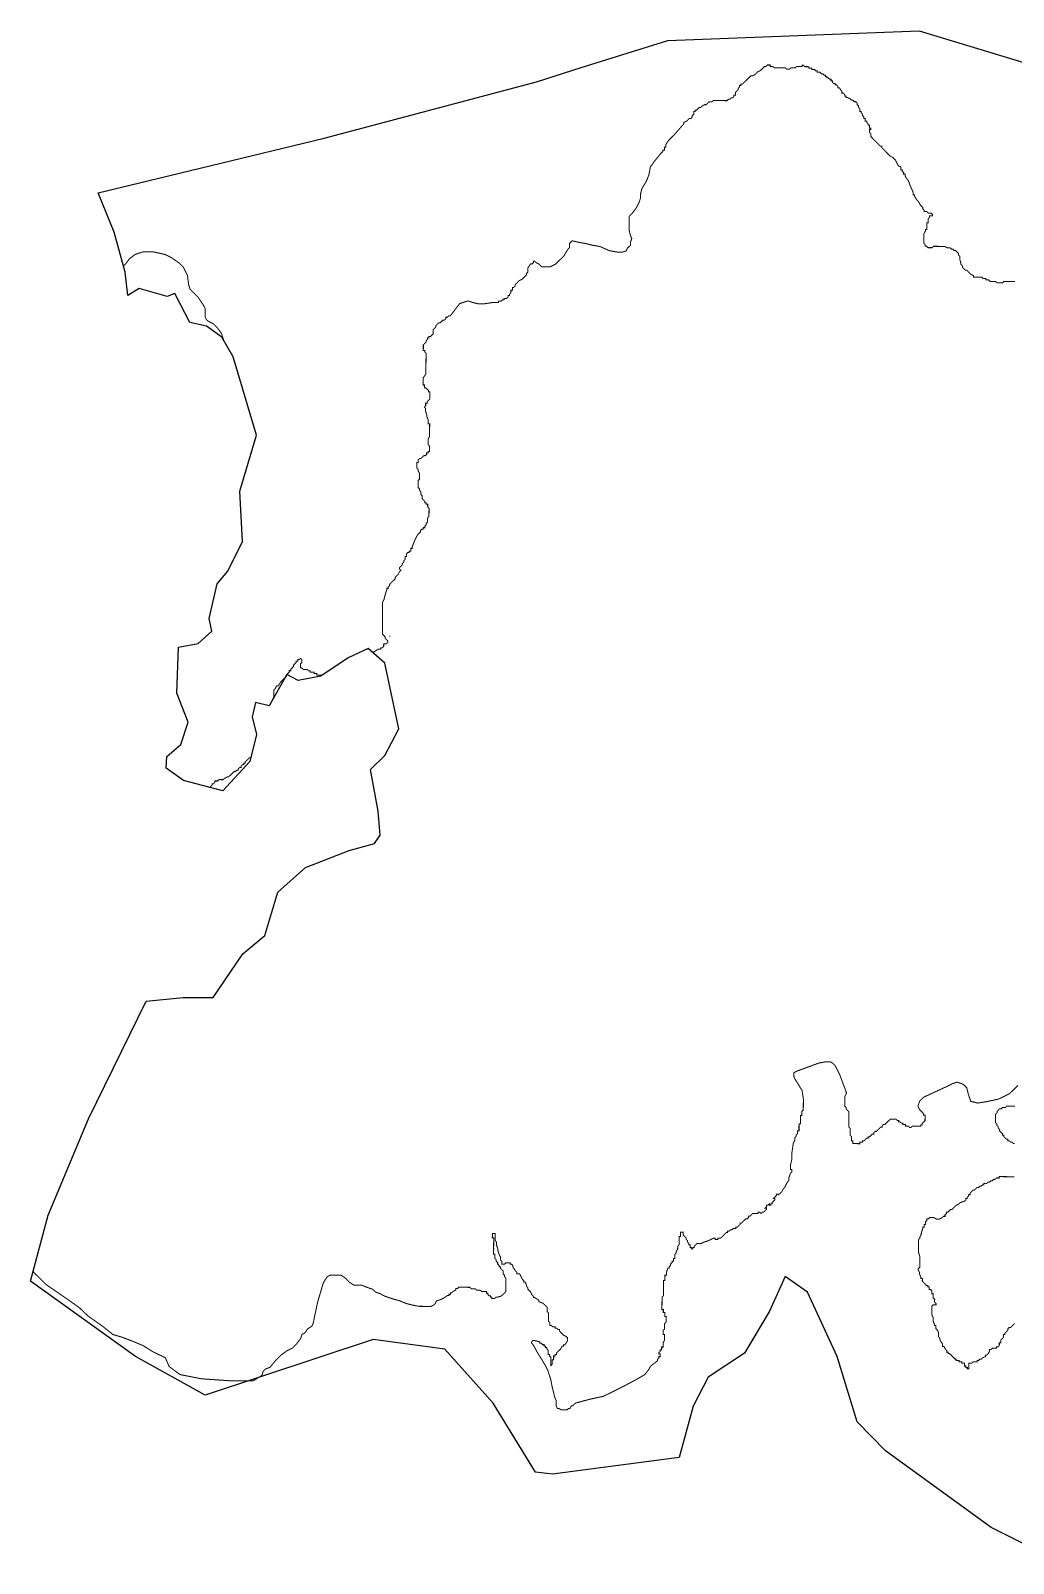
# Model space of a CAD drawing. Header units: metres. Extents: x 325786 to 333768, y 1808927 to 1815015.
# Drawn here: x 325786 to 328656, y 1808927 to 1813401 of the extents above; entities that cross this region are included whole.
import ezdxf

# ---------------------------------------------------------------- set-up
doc = ezdxf.new("R2010")
doc.units = ezdxf.units.M
doc.layers.add('HAZARDS LINE', color=1, linetype='Continuous')
doc.layers.add('village', color=3, linetype='Continuous')

msp = doc.modelspace()

# ---------------------------------------------------------------- linework, layer by layer
at = {"layer": 'HAZARDS LINE', "lineweight": 18, "const_width": 3}
for points in [[(328660.3, 1812668.7), (328656.2, 1812668.8), (328652.2, 1812668.8), (328648.2, 1812668.8), (328644.1, 1812668.9), (328640.1, 1812668.9), (328636, 1812668.9), (328632, 1812668.9), (328627.9, 1812669), (328623.9, 1812665), (328619.8, 1812665), (328615.8, 1812665), (328611.7, 1812665.1), (328607.7, 1812665.1), (328603.7, 1812669.2), (328599.7, 1812669.2), (328595.6, 1812669.2), (328591.6, 1812669.3), (328587.5, 1812669.3), (328583.5, 1812673.4), (328579.5, 1812673.4), (328575.4, 1812673.4), (328575.5, 1812677.5), (328571.4, 1812677.5), (328567.4, 1812677.5), (328563.4, 1812681.6), (328559.3, 1812681.6), (328555.3, 1812681.7), (328551.2, 1812681.7), (328547.2, 1812681.7), (328543.2, 1812681.8), (328539.1, 1812681.8), (328539.1, 1812685.8), (328531.1, 1812689.9), (328527.1, 1812694), (328519.1, 1812702.2), (328515, 1812702.2), (328511, 1812706.3), (328507, 1812710.3), (328507, 1812714.4), (328503, 1812718.5), (328499.1, 1812734.7), (328499.2, 1812742.8), (328495.1, 1812746.8), (328495.2, 1812750.9), (328491.2, 1812754.9), (328487.1, 1812759), (328483.1, 1812759.1), (328479.1, 1812763.1), (328475.1, 1812763.2), (328471, 1812767.2), (328463, 1812767.3), (328454.9, 1812771.4), (328450.9, 1812771.4), (328442.8, 1812771.5), (328438.7, 1812771.5), (328430.6, 1812771.6), (328426.6, 1812771.6), (328422.6, 1812771.6), (328418.5, 1812767.6), (328414.4, 1812767.7), (328410.4, 1812767.7), (328406.4, 1812767.7), (328402.4, 1812771.8), (328398.3, 1812771.8), (328398.3, 1812775.9), (328394.3, 1812780), (328394.4, 1812784), (328394.4, 1812788), (328394.4, 1812792.1), (328394.5, 1812796.1), (328394.5, 1812800.2), (328394.5, 1812804.2), (328394.5, 1812808.3), (328398.7, 1812816.3), (328398.7, 1812820.4), (328402.7, 1812820.3), (328402.8, 1812824.4), (328402.8, 1812828.4), (328402.8, 1812832.4), (328402.9, 1812836.5), (328402.9, 1812840.5), (328406.9, 1812840.5), (328407, 1812844.5), (328407, 1812848.6), (328407, 1812852.6), (328411.1, 1812856.6), (328411.1, 1812860.7), (328415.2, 1812860.7), (328419.2, 1812860.6), (328419.2, 1812864.7), (328415.2, 1812868.7), (328411.2, 1812868.8), (328407.1, 1812868.8), (328403.1, 1812872.9), (328399.1, 1812872.9), (328395, 1812872.9), (328395.1, 1812877), (328391.1, 1812881.1), (328391.1, 1812885.1), (328387.1, 1812889.2), (328383.1, 1812893.3), (328379.1, 1812901.4), (328375.1, 1812905.4), (328367.1, 1812917.6), (328367.1, 1812921.7), (328363.1, 1812921.7), (328363.1, 1812925.8), (328363.1, 1812929.8), (328359.2, 1812937.9), (328355.2, 1812946), (328351.2, 1812958.2), (328347.3, 1812966.3), (328343.2, 1812970.4), (328339.3, 1812978.5), (328339.3, 1812982.5), (328335.3, 1812982.6), (328335.3, 1812986.6), (328331.3, 1812990.7), (328331.3, 1812994.7), (328327.3, 1812994.8), (328327.3, 1813002.9), (328319.3, 1813007), (328315.3, 1813015.1), (328311.3, 1813023.2), (328303.3, 1813031.3), (328295.2, 1813035.4), (328287.2, 1813043.6), (328279.2, 1813051.7), (328275.2, 1813055.8), (328271.2, 1813059.9), (328271.2, 1813063.9), (328267.2, 1813064), (328263.1, 1813068), (328259.1, 1813072.1), (328255.1, 1813076.2), (328251.1, 1813080.3), (328247.1, 1813084.3), (328243.1, 1813088.4), (328239.1, 1813092.5), (328239.1, 1813096.5), (328239.1, 1813100.6), (328235.1, 1813104.6), (328235.2, 1813108.7), (328235.2, 1813112.7), (328239.2, 1813112.7), (328239.3, 1813116.7), (328235.2, 1813116.8), (328235.3, 1813120.8), (328235.3, 1813124.9), (328231.2, 1813124.9), (328231.3, 1813128.9), (328227.3, 1813133), (328227.3, 1813137.1), (328223.2, 1813137.1), (328223.3, 1813141.1), (328223.3, 1813145.2), (328219.3, 1813145.2), (328219.3, 1813149.2), (328215.3, 1813153.3), (328215.3, 1813157.4), (328211.3, 1813161.4), (328211.3, 1813165.5), (328207.3, 1813165.5), (328207.3, 1813169.6), (328207.4, 1813173.6), (328203.3, 1813177.7), (328203.4, 1813181.7), (328199.4, 1813185.8), (328199.4, 1813189.8), (328195.4, 1813193.9), (328191.3, 1813193.9), (328187.3, 1813198), (328183.3, 1813198), (328179.3, 1813202.1), (328171.2, 1813206.2), (328167.2, 1813206.3), (328167.2, 1813210.3), (328163.2, 1813210.3), (328163.2, 1813214.4), (328159.2, 1813218.4), (328155.2, 1813218.5), (328155.2, 1813222.5), (328147.2, 1813234.7), (328143.2, 1813234.7), (328143.2, 1813238.8), (328139.2, 1813242.9), (328135.1, 1813242.9), (328135.2, 1813246.9), (328131.1, 1813247), (328127.1, 1813251), (328127.1, 1813255.1), (328123.1, 1813255.1), (328123.1, 1813259.2), (328119.1, 1813259.2), (328115.1, 1813263.3), (328111, 1813263.3), (328111.1, 1813267.3), (328107, 1813267.4), (328107, 1813271.4), (328103, 1813271.4), (328099, 1813275.5), (328095, 1813275.5), (328090.9, 1813279.6), (328086.9, 1813279.7), (328082.9, 1813279.7), (328082.9, 1813283.7), (328078.8, 1813283.8), (328074.8, 1813287.8), (328070.8, 1813287.9), (328066.7, 1813287.9), (328066.8, 1813291.9), (328062.7, 1813292), (328058.7, 1813292), (328058.7, 1813296), (328054.7, 1813296.1), (328050.6, 1813296.1), (328046.6, 1813296.1), (328042.6, 1813300.2), (328038.5, 1813300.2), (328038.5, 1813296.2), (328034.5, 1813296.2), (328030.4, 1813296.3), (328026.4, 1813296.3), (328022.3, 1813296.3), (328018.3, 1813292.3), (328014.2, 1813292.3), (328010.2, 1813292.4), (328006.1, 1813292.4), (328002.1, 1813288.4), (327998, 1813288.4), (327994, 1813288.5), (327990, 1813292.5), (327985.9, 1813292.6), (327981.9, 1813292.6), (327977.8, 1813292.6), (327973.8, 1813292.7), (327969.8, 1813292.7), (327961.7, 1813292.7), (327957.6, 1813292.8), (327953.6, 1813296.9), (327949.6, 1813296.9), (327945.5, 1813296.9), (327945.6, 1813301), (327941.5, 1813301), (327937.5, 1813301), (327933.4, 1813297), (327929.4, 1813297), (327925.3, 1813293), (327917.1, 1813285), (327909, 1813281), (327905, 1813277), (327900.9, 1813273), (327892.8, 1813269), (327888.7, 1813269.1), (327884.7, 1813265), (327880.6, 1813261), (327872.4, 1813253), (327868.4, 1813249), (327864.3, 1813245), (327860.2, 1813245), (327860.2, 1813241), (327856.2, 1813241), (327856.1, 1813237), (327852.1, 1813232.9), (327852, 1813228.9), (327848, 1813224.9), (327843.9, 1813220.9), (327843.9, 1813216.8), (327843.8, 1813212.8), (327839.8, 1813212.8), (327839.7, 1813208.8), (327835.7, 1813204.8), (327831.6, 1813204.8), (327827.6, 1813200.8), (327823.5, 1813200.8), (327819.4, 1813196.8), (327815.4, 1813196.8), (327811.4, 1813196.9), (327807.3, 1813196.9), (327803.3, 1813196.9), (327799.2, 1813197), (327791.1, 1813197), (327787.1, 1813197.1), (327783.1, 1813197.1), (327779, 1813197.1), (327774.9, 1813193.1), (327770.9, 1813193.1), (327766.9, 1813193.2), (327762.8, 1813189.2), (327758.7, 1813185.1), (327754.7, 1813185.2), (327746.6, 1813181.2), (327742.5, 1813177.2), (327738.4, 1813177.2), (327734.4, 1813173.2), (327730.3, 1813169.2), (327726.2, 1813169.2), (327726.2, 1813165.2), (327722.2, 1813165.2), (327722.1, 1813161.2), (327722.1, 1813157.1), (327718, 1813153.1), (327718, 1813149.1), (327713.9, 1813145.1), (327709.9, 1813145.1), (327701.7, 1813137.1), (327693.6, 1813133.1), (327693.6, 1813129), (327689.5, 1813125), (327665.1, 1813096.9), (327648.8, 1813080.9), (327640.6, 1813068.8), (327640.5, 1813060.7), (327636.5, 1813060.7), (327636.4, 1813052.7), (327632.4, 1813052.7), (327632.3, 1813048.6), (327628.3, 1813044.6), (327624.2, 1813040.6), (327607.9, 1813020.5), (327599.7, 1813008.5), (327595.6, 1813004.5), (327591.4, 1812980.2), (327583.1, 1812960.1), (327570.9, 1812940), (327566.7, 1812923.8), (327566.6, 1812911.7), (327562.5, 1812899.6), (327558.4, 1812891.5), (327554.3, 1812883.5), (327542, 1812867.4), (327533.9, 1812859.4), (327533.5, 1812818.9), (327537.5, 1812802.7), (327541.4, 1812794.6), (327537.3, 1812782.5), (327537.2, 1812774.4), (327529.1, 1812766.4), (327525, 1812758.4), (327512.8, 1812754.4), (327500.7, 1812754.5), (327476.5, 1812758.7), (327448.3, 1812771.1), (327424.1, 1812775.3), (327407.9, 1812779.5), (327383.7, 1812783.7), (327367.6, 1812787.9), (327363.5, 1812783.9), (327359.4, 1812779.9), (327359.3, 1812767.7), (327355.2, 1812763.7), (327343, 1812743.6), (327318.5, 1812719.5), (327302.3, 1812711.6), (327278, 1812711.7), (327270, 1812719.9), (327261.9, 1812724), (327257.9, 1812728.1), (327253.9, 1812728.1), (327253.9, 1812724.1), (327249.8, 1812720), (327245.7, 1812720.1), (327237.6, 1812708), (327237.5, 1812695.9), (327233.4, 1812691.9), (327233.4, 1812687.8), (327229.3, 1812683.8), (327225.2, 1812679.8), (327221.2, 1812675.8), (327213, 1812671.8), (327209, 1812667.8), (327204.9, 1812663.8), (327200.8, 1812659.8), (327200.8, 1812655.7), (327196.7, 1812651.7), (327192.7, 1812651.8), (327192.6, 1812643.7), (327188.6, 1812643.7), (327188.5, 1812635.6), (327184.4, 1812631.6), (327184.4, 1812627.6), (327180.4, 1812627.6), (327180.3, 1812623.5), (327176.2, 1812619.5), (327168.2, 1812619.6), (327168.1, 1812615.6), (327164.1, 1812615.6), (327160, 1812611.6), (327151.9, 1812611.6), (327151.9, 1812607.6), (327135.7, 1812607.7), (327111.4, 1812603.9), (327091.2, 1812604), (327075.1, 1812608.2), (327063, 1812612.3), (327038.7, 1812604.4), (327014.2, 1812572.3), (327010.1, 1812568.3), (327006.1, 1812568.3), (327002, 1812564.3), (326997.9, 1812564.3), (326997.9, 1812560.3), (326993.8, 1812556.2), (326989.8, 1812556.3), (326985.7, 1812552.3), (326981.6, 1812548.3), (326977.6, 1812548.3), (326973.5, 1812544.3), (326969.5, 1812540.3), (326969.4, 1812536.2), (326965.4, 1812532.2), (326961.3, 1812528.2), (326961.2, 1812516.1), (326957.1, 1812512.1), (326953, 1812508), (326949, 1812508.1), (326949, 1812504), (326944.9, 1812504.1), (326944.9, 1812500), (326940.8, 1812496), (326940.8, 1812492), (326936.7, 1812488), (326932.6, 1812483.9), (326932.5, 1812467.8), (326936.6, 1812467.7), (326936.5, 1812463.7), (326940.5, 1812459.6), (326940.1, 1812399), (326931.9, 1812386.9), (326931.7, 1812366.7), (326935.8, 1812366.7), (326935.7, 1812358.6), (326939.8, 1812358.5), (326943.8, 1812354.5), (326947.8, 1812350.4), (326947.7, 1812346.4), (326951.8, 1812346.3), (326951.6, 1812326.1), (326947.6, 1812322.1), (326943.5, 1812318.1), (326943.5, 1812314), (326939.4, 1812314.1), (326939.4, 1812306), (326935.3, 1812302), (326939.3, 1812297.9), (326939.2, 1812289.8), (326943.2, 1812277.6), (326943.1, 1812273.6), (326947.1, 1812265.5), (326947, 1812253.4), (326951.1, 1812253.3), (326950.8, 1812216.9), (326946.7, 1812208.9), (326946.6, 1812192.7), (326950.6, 1812188.6), (326950.4, 1812172.5), (326946.4, 1812172.5), (326946.4, 1812168.5), (326942.3, 1812168.5), (326942.3, 1812164.4), (326938.2, 1812160.4), (326934.2, 1812160.5), (326930.1, 1812156.5), (326926, 1812152.4), (326922, 1812152.5), (326917.9, 1812148.5), (326917.9, 1812140.4), (326913.8, 1812140.4), (326913.7, 1812124.2), (326917.7, 1812120.2), (326917.7, 1812116.1), (326921.7, 1812108), (326921.5, 1812091.8), (326917.5, 1812087.8), (326917.3, 1812067.6), (326921.3, 1812063.5), (326921.3, 1812059.5), (326925.3, 1812055.4), (326925.2, 1812047.3), (326929.2, 1812043.2), (326929.2, 1812035.2), (326933.2, 1812031.1), (326937.2, 1812027), (326937.2, 1812023), (326941.2, 1812022.9), (326941.2, 1812018.9), (326945.2, 1812018.9), (326945.2, 1812010.8), (326949.2, 1812006.7), (326949, 1811982.4), (326944.9, 1811978.4), (326944.8, 1811966.3), (326940.7, 1811962.3), (326940.7, 1811958.2), (326936.6, 1811954.2), (326936.6, 1811950.2), (326932.6, 1811950.2), (326932.5, 1811946.2), (326928.5, 1811946.2), (326924.4, 1811942.2), (326924.4, 1811938.2), (326920.3, 1811934.1), (326916.2, 1811930.1), (326912.1, 1811922.1), (326908, 1811914), (326899.8, 1811893.9), (326899.8, 1811889.8), (326895.7, 1811889.9), (326895.7, 1811881.8), (326891.6, 1811881.8), (326891.6, 1811877.8), (326887.5, 1811877.8), (326883.5, 1811873.8), (326883.4, 1811865.7), (326879.4, 1811865.7), (326879.3, 1811857.6), (326875.2, 1811853.6), (326875.2, 1811849.6), (326871.1, 1811845.6), (326871.1, 1811841.5), (326867, 1811837.5), (326862.9, 1811833.5), (326862.9, 1811829.5), (326866.9, 1811825.4), (326862.8, 1811821.4), (326858.7, 1811813.3), (326850.6, 1811805.3), (326850.6, 1811801.3), (326846.5, 1811797.2), (326842.4, 1811793.2), (326838.3, 1811789.2), (326834.3, 1811785.2), (326834.2, 1811781.2), (326830.2, 1811777.2), (326830.1, 1811773.1), (326826.1, 1811773.1), (326826.1, 1811769.1), (326821.9, 1811757), (326817.8, 1811740.9), (326813.6, 1811732.8), (326813, 1811647.9), (326812.9, 1811639.8), (326816.9, 1811635.7), (326821, 1811631.7), (326820.9, 1811627.6), (326828.9, 1811619.5), (326828.9, 1811615.4), (326824.8, 1811611.4), (326816.8, 1811611.5), (326816.7, 1811603.4), (326812.6, 1811599.4), (326808.6, 1811599.4), (326808.5, 1811595.4), (326800.5, 1811595.4), (326788.3, 1811587.4), (326782.3, 1811587.5)], [(326349.6, 1812497.6), (326343.1, 1812517.3), (326331.2, 1812533.4), (326323.2, 1812541.5), (326319.2, 1812545.5), (326311.2, 1812549.6), (326303.2, 1812553.7), (326299.2, 1812557.7), (326295.2, 1812565.8), (326295.3, 1812589.9), (326291.3, 1812598), (326283.4, 1812610.1), (326275.4, 1812622.2), (326263.4, 1812634.3), (326255.4, 1812642.4), (326251.4, 1812646.5), (326247.5, 1812658.5), (326243.6, 1812686.7), (326235.6, 1812702.8), (326231.7, 1812710.9), (326223.7, 1812719), (326219.7, 1812723), (326195.7, 1812739.2), (326179.6, 1812747.4), (326143.5, 1812755.6), (326115.3, 1812755.8), (326091.2, 1812747.9), (326075, 1812735.9), (326062.9, 1812719.9), (326056.9, 1812714)], [(326637.8, 1811519.9), (326622, 1811520), (326622, 1811524), (326613.9, 1811524.1), (326614, 1811528.1), (326601.9, 1811528.2), (326601.9, 1811532.3), (326597.8, 1811532.3), (326593.8, 1811536.4), (326581.7, 1811536.5), (326577.7, 1811540.5), (326573.6, 1811540.6), (326573.7, 1811552.7), (326577.8, 1811556.7), (326577.9, 1811564.8), (326573.9, 1811568.9), (326569.8, 1811564.9), (326565.7, 1811564.9), (326565.7, 1811560.9), (326561.7, 1811560.9), (326561.6, 1811556.8), (326553.5, 1811548.8), (326553.5, 1811544.8), (326549.4, 1811540.8), (326545.3, 1811536.7), (326545.3, 1811532.7), (326541.2, 1811532.7), (326541.2, 1811528.7), (326533.1, 1811520.7), (326533, 1811516.6), (326529, 1811512.6), (326524.9, 1811508.6), (326516.7, 1811500.6), (326508.6, 1811488.5), (326504.5, 1811488.5), (326500.4, 1811480.5), (326496.3, 1811476.5), (326496.2, 1811456.3), (326492.1, 1811448.2), (326492.1, 1811447)], [(326428.5, 1811278.4), (326424.6, 1811278.4), (326416.5, 1811270.4), (326412.5, 1811266.4), (326412.5, 1811262.4), (326408.4, 1811262.4), (326408.4, 1811258.4), (326404.4, 1811258.4), (326400.3, 1811254.4), (326400.3, 1811250.4), (326396.3, 1811250.4), (326392.3, 1811246.4), (326392.2, 1811242.4), (326388.2, 1811242.4), (326384.2, 1811238.4), (326380.2, 1811238.4), (326372.1, 1811230.4), (326368, 1811226.4), (326364, 1811222.4), (326360, 1811222.5), (326351.9, 1811218.5), (326347.9, 1811214.5), (326335.8, 1811214.6), (326331.8, 1811210.6), (326323.7, 1811210.6), (326323.7, 1811206.6), (326319.6, 1811202.6), (326315.6, 1811202.6), (326315.6, 1811198.6), (326311.6, 1811194.6), (326309.2, 1811192.3)], [(325793.4, 1809779), (325798.1, 1809772.8), (325831, 1809740.4), (325895, 1809696.4), (325927, 1809673.8), (325953.5, 1809648.7), (325995.8, 1809618.8), (326025.9, 1809594.7), (326050.6, 1809587.5), (326083.5, 1809575.1), (326114.2, 1809562.3), (326143.3, 1809544), (326179.1, 1809526.9), (326190.2, 1809501.3), (326221.8, 1809477.8), (326284.2, 1809465.4), (326365.5, 1809459.8), (326405.2, 1809459.8), (326436.3, 1809459.8), (326456.4, 1809472.2), (326462.8, 1809478.3), (326464.2, 1809486.6), (326472.4, 1809494.6), (326484.5, 1809498.5), (326500.8, 1809518.6), (326517.1, 1809534.6), (326533.4, 1809546.6), (326549.6, 1809554.6), (326561.8, 1809566.6), (326574.1, 1809582.7), (326578.2, 1809594.8), (326586.3, 1809598.8), (326594.5, 1809610.8), (326606.7, 1809618.8), (326610.8, 1809626.9), (326615, 1809647), (326623.4, 1809687.4), (326640, 1809743.8), (326644.1, 1809751.9), (326652.3, 1809763.9), (326660.4, 1809767.9), (326692.7, 1809767.7), (326704.8, 1809759.5), (326712.8, 1809751.3), (326716.8, 1809747.3), (326728.9, 1809739.1), (326753.1, 1809738.9), (326761.2, 1809734.8), (326785.3, 1809726.5), (326793.4, 1809718.4), (326805.5, 1809714.2), (326821.6, 1809706), (326845.7, 1809697.8), (326861.9, 1809693.6), (326882, 1809685.3), (326898.1, 1809681.2), (326918.3, 1809677), (326954.7, 1809676.7), (326962.8, 1809680.7), (326966.9, 1809684.7), (326971, 1809692.7), (326983.1, 1809696.7), (326991.2, 1809700.6), (327003.4, 1809708.6), (327007.5, 1809708.6), (327007.5, 1809712.6), (327011.5, 1809712.6), (327011.6, 1809716.7), (327015.6, 1809716.6), (327019.7, 1809720.6), (327027.8, 1809724.6), (327027.8, 1809728.6), (327031.9, 1809728.6), (327035.9, 1809732.6), (327068.3, 1809732.4), (327072.3, 1809728.3), (327084.4, 1809728.2), (327088.4, 1809724.1), (327096.5, 1809724.1), (327104.5, 1809720), (327116.7, 1809719.9), (327116.6, 1809715.8), (327120.7, 1809715.8), (327120.6, 1809711.7), (327124.6, 1809707.7), (327128.7, 1809707.6), (327128.7, 1809703.6), (327132.7, 1809703.6), (327132.7, 1809699.5), (327140.7, 1809699.5), (327144.8, 1809703.5), (327148.9, 1809703.4), (327161, 1809707.4), (327165.1, 1809711.4), (327169.2, 1809715.4), (327173.2, 1809719.4), (327173.5, 1809759.8), (327169.5, 1809763.9), (327169.6, 1809767.9), (327165.6, 1809772), (327165.6, 1809780.1), (327157.6, 1809788.2), (327157.6, 1809792.3), (327153.6, 1809792.3), (327153.6, 1809796.4), (327149.6, 1809800.4), (327149.7, 1809804.5), (327145.6, 1809808.6), (327145.7, 1809812.6), (327141.7, 1809816.7), (327141.8, 1809828.8), (327137.7, 1809828.8), (327137.9, 1809849), (327138.1, 1809877.3), (327134.1, 1809877.4), (327134.2, 1809889.5), (327142.2, 1809889.4), (327142.1, 1809869.2), (327146.1, 1809865.1), (327146, 1809857), (327150, 1809844.9), (327149.9, 1809840.9), (327153.9, 1809828.7), (327157.9, 1809820.6), (327157.8, 1809812.5), (327161.8, 1809808.4), (327161.7, 1809800.3), (327169.8, 1809800.3), (327173.9, 1809804.3), (327186, 1809804.2), (327186, 1809800.1), (327190, 1809800.1), (327194, 1809796), (327194, 1809792), (327202, 1809779.8), (327206, 1809775.7), (327206, 1809771.7), (327214, 1809771.6), (327218, 1809763.5), (327222, 1809755.4), (327226, 1809751.3), (327226, 1809747.3), (327230, 1809747.3), (327234, 1809739.1), (327234, 1809735.1), (327238, 1809731), (327237.9, 1809727), (327246, 1809718.8), (327249.9, 1809710.7), (327253.9, 1809706.7), (327253.9, 1809702.6), (327258, 1809702.6), (327270, 1809694.4), (327270, 1809690.4), (327282.1, 1809686.2), (327286.1, 1809682.2), (327290.1, 1809678.1), (327294.1, 1809674), (327294, 1809661.9), (327298, 1809657.8), (327297.8, 1809633.6), (327301.8, 1809629.5), (327301.8, 1809621.4), (327305.8, 1809621.4), (327309.8, 1809617.3), (327317.9, 1809617.2), (327317.9, 1809613.2), (327321.9, 1809613.2), (327325.9, 1809609.1), (327330, 1809609.1), (327329.9, 1809605), (327333.9, 1809600.9), (327337.9, 1809596.9), (327342, 1809592.8), (327350, 1809588.7), (327354, 1809584.6), (327353.9, 1809576.5), (327345.8, 1809564.5), (327341.7, 1809564.5), (327341.7, 1809560.5), (327337.7, 1809560.5), (327333.6, 1809552.4), (327329.5, 1809548.4), (327325.4, 1809544.4), (327321.3, 1809540.4), (327321.3, 1809536.4), (327317.3, 1809536.4), (327317.2, 1809532.4), (327313.2, 1809532.4), (327313.1, 1809520.3), (327309.1, 1809520.3), (327309, 1809508.2), (327304.9, 1809504.2), (327305.1, 1809528.4), (327301.1, 1809532.5), (327301.1, 1809536.5), (327297.1, 1809536.6), (327297.2, 1809548.7), (327293.1, 1809552.8), (327293.2, 1809556.8), (327289.1, 1809556.8), (327289.2, 1809560.9), (327285.1, 1809560.9), (327285.2, 1809565), (327281.1, 1809565), (327277.1, 1809569.1), (327273.1, 1809569.1), (327273.1, 1809573.1), (327257, 1809577.3), (327252.9, 1809577.3), (327248.9, 1809573.3), (327248.8, 1809569.3), (327252.8, 1809565.2), (327268.8, 1809536.8), (327276.8, 1809524.6), (327288.7, 1809504.3), (327296.7, 1809488.1), (327304.6, 1809463.8), (327308.4, 1809443.5), (327312.4, 1809427.3), (327316.3, 1809411.1), (327320.2, 1809403), (327320.1, 1809386.8), (327324.1, 1809378.7), (327328.1, 1809378.7), (327336.2, 1809374.6), (327352.4, 1809374.5), (327356.4, 1809378.5), (327360.5, 1809378.4), (327364.6, 1809386.5), (327368.6, 1809386.5), (327376.8, 1809394.5), (327421.3, 1809406.3), (327457.7, 1809414), (327490.2, 1809430), (327514.5, 1809441.9), (327559.2, 1809465.8), (327579.5, 1809477.8), (327591.7, 1809493.8), (327595.8, 1809501.9), (327616.1, 1809517.9), (327616.2, 1809521.9), (327620.3, 1809525.9), (327620.3, 1809530), (327624.3, 1809529.9), (327624.4, 1809538), (327620.3, 1809538.1), (327620.4, 1809542.1), (327624.5, 1809546.1), (327624.5, 1809550.2), (327628.5, 1809550.1), (327628.6, 1809558.2), (327632.6, 1809558.2), (327632.7, 1809570.3), (327636.8, 1809578.3), (327637, 1809594.5), (327632.9, 1809594.5), (327633, 1809606.7), (327637.1, 1809610.7), (327637.2, 1809626.8), (327641.3, 1809630.9), (327641.4, 1809647), (327637.4, 1809647), (327637.5, 1809659.2), (327633.4, 1809659.2), (327633.5, 1809667.3), (327629.4, 1809667.3), (327629.7, 1809703.7), (327633.8, 1809707.7), (327634.2, 1809752.2), (327638.2, 1809752.1), (327638.3, 1809768.3), (327642.4, 1809768.3), (327642.4, 1809776.3), (327646.6, 1809788.4), (327650.6, 1809788.4), (327650.6, 1809792.4), (327654.7, 1809796.5), (327654.7, 1809800.5), (327658.8, 1809804.5), (327658.9, 1809808.5), (327662.9, 1809808.5), (327663, 1809816.6), (327667, 1809816.6), (327667.1, 1809828.7), (327671.2, 1809832.7), (327671.2, 1809836.7), (327675.3, 1809844.8), (327675.4, 1809852.9), (327679.4, 1809856.9), (327679.6, 1809881.1), (327683.7, 1809881.1), (327683.8, 1809893.2), (327691.8, 1809893.2), (327691.8, 1809885.1), (327695.8, 1809881), (327699.8, 1809876.9), (327699.8, 1809872.9), (327703.8, 1809868.8), (327703.7, 1809864.8), (327707.8, 1809860.7), (327707.7, 1809856.7), (327711.8, 1809856.6), (327711.7, 1809848.5), (327715.7, 1809848.5), (327715.7, 1809844.5), (327719.7, 1809844.4), (327719.8, 1809848.5), (327723.8, 1809848.4), (327723.9, 1809852.5), (327727.9, 1809856.5), (327732, 1809860.5), (327744.1, 1809860.4), (327752.2, 1809864.4), (327764.4, 1809868.3), (327780.6, 1809876.3), (327784.7, 1809876.3), (327784.6, 1809872.2), (327792.7, 1809872.2), (327792.7, 1809876.2), (327800.8, 1809876.1), (327804.9, 1809880.1), (327809, 1809884.2), (327817.1, 1809892.2), (327821.2, 1809892.1), (327821.2, 1809896.2), (327825.2, 1809896.1), (327829.3, 1809900.2), (327833.3, 1809900.1), (327837.4, 1809904.1), (327845.5, 1809904.1), (327845.5, 1809908.1), (327849.6, 1809908.1), (327853.6, 1809912.1), (327857.7, 1809916.1), (327857.7, 1809920.1), (327861.8, 1809920.1), (327865.9, 1809924.1), (327869.9, 1809928.1), (327874, 1809932.1), (327878, 1809932.1), (327882.1, 1809936.1), (327882.1, 1809940.2), (327886.2, 1809940.1), (327890.3, 1809944.1), (327894.3, 1809948.1), (327910.5, 1809948), (327910.5, 1809952.1), (327914.6, 1809952), (327918.6, 1809948), (327922.6, 1809952), (327926.7, 1809951.9), (327930.8, 1809955.9), (327934.8, 1809960), (327934.9, 1809964), (327930.8, 1809964), (327934.9, 1809968), (327934.9, 1809972.1), (327939, 1809972), (327943, 1809976.1), (327943, 1809972), (327947.1, 1809972), (327947.1, 1809976), (327951.1, 1809976), (327951.2, 1809980), (327959.3, 1809988.1), (327959.3, 1809992.1), (327955.3, 1809992.1), (327959.4, 1809996.1), (327963.4, 1810000.1), (327963.5, 1810004.2), (327967.5, 1810004.2), (327971.6, 1810004.1), (327975.6, 1810008.1), (327979.7, 1810012.1), (327983.8, 1810020.2), (327987.9, 1810024.2), (327996.1, 1810040.3), (328000.2, 1810044.3), (328000.2, 1810052.4), (328004.4, 1810064.5), (328008.4, 1810068.5), (328008.5, 1810076.6), (328004.5, 1810076.6), (328004.5, 1810088.7), (328008.7, 1810104.9), (328008.9, 1810125.1), (328013.1, 1810153.3), (328017.2, 1810161.4), (328017.3, 1810169.5), (328021.4, 1810173.5), (328021.4, 1810177.5), (328025.5, 1810181.5), (328025.5, 1810189.6), (328029.6, 1810189.6), (328029.7, 1810209.8), (328033.8, 1810209.8), (328034, 1810234), (328038, 1810234), (328038.1, 1810246.1), (328042.2, 1810250.1), (328042.4, 1810282.4), (328038.6, 1810306.7), (328026.6, 1810327), (328018.6, 1810339.2), (328014.7, 1810347.3), (328014.8, 1810359.4), (328022.9, 1810363.4), (328055.3, 1810375.3), (328087.7, 1810387.2), (328108, 1810391), (328120.1, 1810390.9), (328128.1, 1810386.8), (328136.1, 1810378.7), (328148.1, 1810354.4), (328167.9, 1810301.7), (328167.8, 1810297.6), (328163.7, 1810289.6), (328163.5, 1810261.3), (328167.5, 1810257.2), (328167.5, 1810253.2), (328175.5, 1810245), (328175.2, 1810200.6), (328179.2, 1810196.5), (328179, 1810176.3), (328183, 1810172.2), (328182.9, 1810160.1), (328187, 1810160), (328186.9, 1810152), (328207.1, 1810151.8), (328207.1, 1810155.8), (328215.2, 1810155.8), (328215.2, 1810159.8), (328219.3, 1810159.8), (328223.4, 1810163.8), (328227.4, 1810167.8), (328231.5, 1810167.8), (328231.5, 1810171.8), (328235.5, 1810171.8), (328239.6, 1810175.8), (328243.7, 1810179.8), (328247.7, 1810179.8), (328247.8, 1810183.8), (328251.8, 1810187.8), (328255.9, 1810187.8), (328259.9, 1810191.8), (328264, 1810195.8), (328268.1, 1810199.8), (328272.1, 1810199.8), (328272.2, 1810203.8), (328276.2, 1810207.8), (328280.3, 1810207.8), (328288.4, 1810215.8), (328292.5, 1810219.8), (328296.6, 1810223.8), (328312.7, 1810223.7), (328316.7, 1810219.6), (328320.8, 1810219.6), (328320.7, 1810215.6), (328324.8, 1810215.5), (328328.8, 1810211.5), (328332.8, 1810211.4), (328332.8, 1810207.4), (328340.9, 1810207.3), (328340.9, 1810203.3), (328348.9, 1810203.2), (328352.9, 1810199.2), (328357, 1810199.1), (328361.1, 1810203.1), (328385.3, 1810202.9), (328385.3, 1810207), (328389.4, 1810206.9), (328389.4, 1810211), (328393.5, 1810215), (328397.6, 1810219), (328397.7, 1810235.2), (328393.6, 1810235.2), (328393.7, 1810239.2), (328381.6, 1810251.5), (328377.7, 1810259.6), (328377.7, 1810263.6), (328381.8, 1810275.7), (328394.1, 1810287.7), (328463, 1810319.5), (328479.2, 1810327.5), (328491.4, 1810331.4), (328503.5, 1810327.3), (328511.5, 1810323.2), (328519.5, 1810315), (328523.5, 1810298.9), (328527.4, 1810286.7), (328531.3, 1810274.5), (328535.4, 1810274.5), (328551.5, 1810270.3), (328575.8, 1810274.2), (328612.2, 1810282), (328644.7, 1810297.9), (328652.8, 1810305.9), (328669.1, 1810322)], [(328660.6, 1810261.4), (328656.5, 1810261.4), (328652.5, 1810261.5), (328648.4, 1810261.5), (328644.4, 1810261.5), (328640.3, 1810261.6), (328636.3, 1810261.6), (328632.2, 1810257.6), (328628.2, 1810257.6), (328624.2, 1810257.6), (328620.1, 1810253.6), (328616, 1810253.7), (328612, 1810249.7), (328607.9, 1810245.6), (328607.9, 1810241.6), (328603.8, 1810237.6), (328603.8, 1810233.6), (328603.7, 1810229.5), (328603.7, 1810225.5), (328603.7, 1810221.4), (328603.6, 1810217.4), (328603.6, 1810213.3), (328607.6, 1810209.3), (328607.6, 1810205.2), (328611.6, 1810201.2), (328611.6, 1810197.1), (328615.6, 1810193), (328615.5, 1810189), (328619.5, 1810184.9), (328623.5, 1810180.9), (328623.5, 1810176.8), (328627.6, 1810176.8), (328627.5, 1810172.7), (328631.5, 1810168.7), (328635.5, 1810164.6), (328639.6, 1810164.6), (328639.6, 1810160.5), (328643.6, 1810160.5), (328647.6, 1810156.4), (328651.6, 1810156.4), (328655.6, 1810152.3), (328659.7, 1810152.3)], [(328658.9, 1810055.3), (328654.9, 1810055.3), (328650.8, 1810055.3), (328646.8, 1810055.4), (328642.8, 1810055.4), (328638.7, 1810055.4), (328634.7, 1810055.5), (328630.6, 1810055.5), (328626.6, 1810055.5), (328622.6, 1810055.6), (328614.5, 1810055.6), (328614.4, 1810051.6), (328610.4, 1810051.6), (328606.4, 1810051.7), (328602.3, 1810047.6), (328598.3, 1810047.7), (328594.2, 1810043.7), (328590.1, 1810043.7), (328586.1, 1810039.7), (328582, 1810039.7), (328578, 1810035.7), (328573.9, 1810035.7), (328569.9, 1810035.8), (328569.8, 1810031.7), (328565.8, 1810031.8), (328561.7, 1810027.8), (328557.7, 1810027.8), (328553.6, 1810023.8), (328549.6, 1810023.8), (328545.5, 1810019.8), (328541.4, 1810015.8), (328537.4, 1810015.8), (328533.3, 1810011.8), (328529.2, 1810007.8), (328529.2, 1810003.8), (328525.2, 1810003.8), (328525.1, 1809999.8), (328521.1, 1809995.7), (328521, 1809991.7), (328517, 1809991.7), (328517, 1809987.7), (328512.9, 1809983.7), (328500.7, 1809979.7), (328496.7, 1809975.7), (328488.5, 1809971.8), (328480.4, 1809963.7), (328476.3, 1809959.7), (328472.3, 1809959.8), (328468.2, 1809955.7), (328464.1, 1809951.7), (328460.1, 1809951.8), (328460.1, 1809947.7), (328456, 1809943.7), (328456, 1809939.7), (328451.9, 1809939.7), (328447.9, 1809935.7), (328439.7, 1809931.7), (328435.7, 1809931.8), (328431.7, 1809931.8), (328423.6, 1809935.9), (328419.6, 1809935.9), (328415.5, 1809936), (328411.5, 1809936), (328407.4, 1809932), (328403.4, 1809932), (328403.3, 1809928), (328399.3, 1809924), (328399.2, 1809919.9), (328399.2, 1809915.9), (328395.2, 1809915.9), (328395.1, 1809911.9), (328395.1, 1809907.8), (328391.1, 1809907.9), (328391, 1809903.8), (328386.9, 1809891.7), (328386.9, 1809887.7), (328382.8, 1809879.6), (328382.7, 1809875.6), (328378.6, 1809871.6), (328378.6, 1809867.5), (328378.6, 1809863.5), (328378.6, 1809859.5), (328378.5, 1809855.4), (328378.5, 1809851.4), (328378.5, 1809847.3), (328378.4, 1809839.2), (328378.4, 1809835.2), (328382.3, 1809823), (328382.3, 1809819), (328382.2, 1809815), (328382.2, 1809810.9), (328382.2, 1809806.9), (328382.1, 1809802.8), (328382.1, 1809798.8), (328382.1, 1809794.8), (328382.1, 1809790.7), (328378, 1809786.7), (328377.9, 1809782.7), (328381.9, 1809774.6), (328381.9, 1809770.5), (328385.9, 1809762.4), (328385.8, 1809758.4), (328389.9, 1809758.3), (328389.8, 1809750.2), (328393.8, 1809746.2), (328397.8, 1809742.1), (328401.8, 1809738), (328405.9, 1809738), (328405.8, 1809733.9), (328409.9, 1809733.9), (328409.9, 1809729.9), (328409.8, 1809725.8), (328413.9, 1809725.8), (328417.9, 1809721.7), (328417.8, 1809717.7), (328417.8, 1809713.6), (328421.9, 1809713.6), (328421.8, 1809709.6), (328421.8, 1809701.5), (328425.8, 1809697.4), (328425.7, 1809693.4), (328425.7, 1809689.3), (328429.7, 1809685.3), (328429.7, 1809681.2), (328425.6, 1809681.2), (328421.6, 1809681.3), (328417.5, 1809677.3), (328417.5, 1809673.2), (328417.5, 1809669.2), (328417.4, 1809665.1), (328417.4, 1809661.1), (328417.4, 1809657.1), (328417.3, 1809653), (328421.3, 1809644.9), (328421.3, 1809640.9), (328421.2, 1809636.8), (328421.2, 1809632.8), (328425.2, 1809624.7), (328425.2, 1809620.6), (328429.2, 1809620.6), (328429.2, 1809616.6), (328429.1, 1809612.5), (328433.1, 1809608.4), (328437.1, 1809600.3), (328437, 1809588.2), (328441, 1809584.1), (328441, 1809580.1), (328445, 1809572), (328449, 1809567.9), (328449, 1809563.9), (328448.9, 1809559.8), (328453, 1809559.8), (328456.9, 1809551.7), (328461, 1809547.6), (328460.9, 1809543.6), (328465, 1809543.5), (328464.9, 1809539.5), (328469, 1809539.4), (328473, 1809535.4), (328477, 1809531.3), (328485, 1809523.2), (328489, 1809523.1), (328489, 1809519.1), (328493.1, 1809519.1), (328497.1, 1809519), (328497.1, 1809515), (328501.1, 1809514.9), (328505.1, 1809514.9), (328505.1, 1809510.9), (328509.2, 1809510.8), (328513.2, 1809510.8), (328513.2, 1809506.8), (328513.1, 1809502.7), (328517.2, 1809502.7), (328517.1, 1809498.7), (328521.2, 1809498.6), (328521.2, 1809494.6), (328525.2, 1809494.5), (328525.2, 1809498.6), (328525.3, 1809502.6), (328525.3, 1809506.7), (328525.3, 1809510.7), (328529.4, 1809510.7), (328533.4, 1809510.6), (328537.5, 1809514.7), (328541.5, 1809514.6), (328545.6, 1809514.6), (328549.6, 1809514.6), (328549.6, 1809518.6), (328553.7, 1809518.6), (328557.7, 1809522.6), (328561.8, 1809522.6), (328565.9, 1809526.6), (328574, 1809530.5), (328574, 1809534.6), (328578, 1809534.5), (328582.1, 1809538.6), (328586.2, 1809546.6), (328586.2, 1809550.6), (328590.3, 1809550.6), (328594.4, 1809554.6), (328598.4, 1809554.6), (328602.4, 1809554.6), (328606.5, 1809554.5), (328606.5, 1809558.6), (328610.6, 1809558.5), (328614.6, 1809562.6), (328614.7, 1809566.6), (328614.7, 1809570.6), (328618.7, 1809570.6), (328618.8, 1809574.6), (328618.8, 1809578.7), (328626.9, 1809586.7), (328627, 1809590.7), (328627, 1809594.8), (328631, 1809594.8), (328631.1, 1809598.8), (328635.2, 1809602.8), (328639.2, 1809606.8), (328639.3, 1809610.9), (328643.3, 1809614.9), (328647.4, 1809614.8), (328651.4, 1809618.8), (328655.5, 1809622.9), (328659.6, 1809626.9)]]:
    msp.add_lwpolyline(points, dxfattribs=at)
for points in [[(326832, 1811633.4), (326836, 1811633.4)], [(327969.4, 1810005.2), (327969.4, 1810001.2)], [(327135.7, 1809846.1), (327139.8, 1809846)]]:
    msp.add_lwpolyline(points, close=True, dxfattribs=at)
at = {"layer": 'village', "color": 3, "true_color": 0x00ff00}
msp.add_polyline3d([(328801.9, 1808926.6, 0), (328591.1, 1809031.7, 0), (328282.3, 1809255.5, 0), (328199.2, 1809339.9, 0), (328140.7, 1809530.5, 0), (328054.7, 1809718.3, 0), (327989.6, 1809763.8, 0), (327943.3, 1809663.3, 0), (327870.5, 1809540.1, 0), (327764.7, 1809470.3, 0), (327720.9, 1809385.1, 0), (327679.4, 1809235.6, 0), (327309.3, 1809187.2, 0), (327260.1, 1809192.3, 0), (327136.8, 1809394, 0), (326994.9, 1809551.7, 0), (326786.2, 1809580.4, 0), (326295.5, 1809417.3, 0), (326091.6, 1809530.7, 0), (325785.8, 1809750.8, 0), (325837.4, 1809943.4, 0), (325955, 1810223.9, 0), (326123.6, 1810568.3, 0), (326231, 1810578.9, 0), (326318.8, 1810578.2, 0), (326405.5, 1810706, 0), (326469.7, 1810759.1, 0), (326507.7, 1810886, 0), (326588.4, 1810958.2, 0), (326716.1, 1811008.2, 0), (326790.1, 1811028.6, 0), (326806.6, 1811052.2, 0), (326800.8, 1811122.8, 0), (326778, 1811244.1, 0), (326819.8, 1811285.5, 0), (326861.4, 1811363.4, 0), (326819.7, 1811554.8, 0), (326771.1, 1811597.3, 0), (326713.4, 1811570.2, 0), (326633.7, 1811517.1, 0), (326567, 1811503.6, 0), (326533.8, 1811521.3, 0), (326482.4, 1811429.7, 0), (326442.7, 1811439.8, 0), (326432.5, 1811398.4, 0), (326445.7, 1811346.8, 0), (326425.8, 1811267.4, 0), (326347.4, 1811182.4, 0), (326231.9, 1811212.2, 0), (326181.7, 1811247.9, 0), (326183.1, 1811282.3, 0), (326224, 1811317.1, 0), (326245.8, 1811382.7, 0), (326212.3, 1811466.7, 0), (326217.9, 1811601, 0), (326274.6, 1811611.9, 0), (326315.1, 1811647.9, 0), (326307.6, 1811684.9, 0), (326330.7, 1811786.5, 0), (326361.8, 1811823.1, 0), (326404.3, 1811909.8, 0), (326396.7, 1812057.2, 0), (326445.2, 1812220.5, 0), (326377.5, 1812448.6, 0), (326344.3, 1812506.8, 0), (326299.7, 1812538.2, 0), (326250.3, 1812549.6, 0), (326207.3, 1812634.3, 0), (326184.3, 1812624.9, 0), (326103.1, 1812648, 0), (326069.5, 1812627.9, 0), (326061.8, 1812696.2, 0), (326029.7, 1812812.5, 0), (325983.1, 1812927.6, 0), (326643.2, 1813087.6, 0), (327263, 1813252.2, 0), (327393.6, 1813293.3, 0), (327646.2, 1813372.9, 0), (328380.4, 1813401.2, 0), (328985.4, 1813217.6, 0)], dxfattribs=at)
msp.add_polyline3d([(328801.9, 1808926.6, 0), (328591.1, 1809031.7, 0), (328282.3, 1809255.5, 0), (328199.2, 1809339.9, 0), (328140.7, 1809530.5, 0), (328054.7, 1809718.3, 0), (327989.6, 1809763.8, 0), (327943.3, 1809663.3, 0), (327870.5, 1809540.1, 0), (327764.7, 1809470.3, 0), (327720.9, 1809385.1, 0), (327679.4, 1809235.6, 0), (327309.3, 1809187.2, 0), (327260.1, 1809192.3, 0), (327136.8, 1809394, 0), (326994.9, 1809551.7, 0), (326786.2, 1809580.4, 0), (326295.5, 1809417.3, 0), (326091.6, 1809530.7, 0), (325785.8, 1809750.8, 0), (325837.4, 1809943.4, 0), (325955, 1810223.9, 0), (326123.6, 1810568.3, 0), (326231, 1810578.9, 0), (326318.8, 1810578.2, 0), (326405.5, 1810706, 0), (326469.7, 1810759.1, 0), (326507.7, 1810886, 0), (326588.4, 1810958.2, 0), (326716.1, 1811008.2, 0), (326790.1, 1811028.6, 0), (326806.6, 1811052.2, 0), (326800.8, 1811122.8, 0), (326778, 1811244.1, 0), (326819.8, 1811285.5, 0), (326861.4, 1811363.4, 0), (326819.7, 1811554.8, 0), (326771.1, 1811597.3, 0), (326713.4, 1811570.2, 0), (326633.7, 1811517.1, 0), (326567, 1811503.6, 0), (326533.8, 1811521.3, 0), (326482.4, 1811429.7, 0), (326442.7, 1811439.8, 0), (326432.5, 1811398.4, 0), (326445.7, 1811346.8, 0), (326425.8, 1811267.4, 0), (326347.4, 1811182.4, 0), (326231.9, 1811212.2, 0), (326181.7, 1811247.9, 0), (326183.1, 1811282.3, 0), (326224, 1811317.1, 0), (326245.8, 1811382.7, 0), (326212.3, 1811466.7, 0), (326217.9, 1811601, 0), (326274.6, 1811611.9, 0), (326315.1, 1811647.9, 0), (326307.6, 1811684.9, 0), (326330.7, 1811786.5, 0), (326361.8, 1811823.1, 0), (326404.3, 1811909.8, 0), (326396.7, 1812057.2, 0), (326445.2, 1812220.5, 0), (326377.5, 1812448.6, 0), (326344.3, 1812506.8, 0), (326299.7, 1812538.2, 0), (326250.3, 1812549.6, 0), (326207.3, 1812634.3, 0), (326184.3, 1812624.9, 0), (326103.1, 1812648, 0), (326069.5, 1812627.9, 0), (326061.8, 1812696.2, 0), (326029.7, 1812812.5, 0), (325983.1, 1812927.6, 0), (326643.2, 1813087.6, 0), (327263, 1813252.2, 0), (327393.6, 1813293.3, 0), (327646.2, 1813372.9, 0), (328380.4, 1813401.2, 0), (328985.4, 1813217.6, 0)], dxfattribs=at)

doc.saveas('drawing.dxf')
